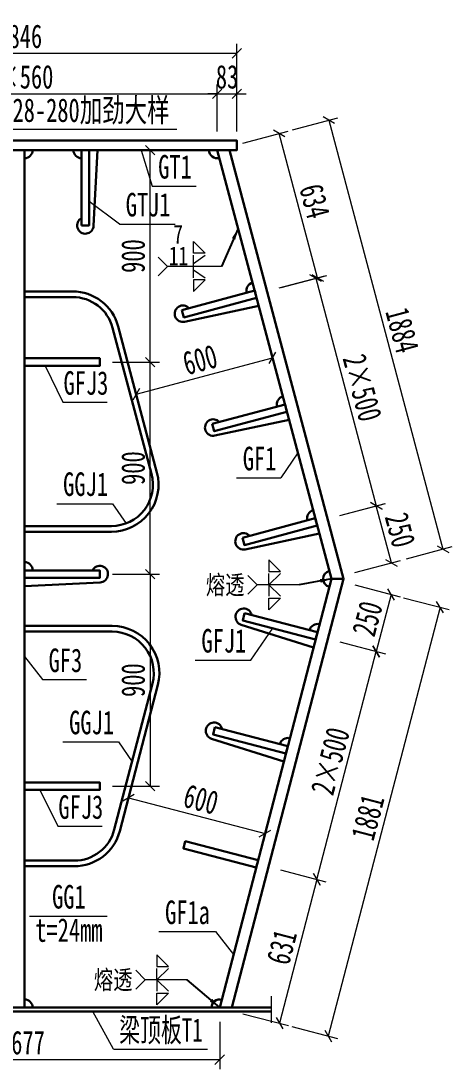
# Model space of a CAD drawing. Header units: millimetres. Extents: x -89049 to 410567, y -307459 to -100425.
# Drawn here: x 123261 to 125094, y -263406 to -258958 of the extents above; entities that cross this region are included whole.
import ezdxf
from ezdxf.enums import TextEntityAlignment as Align

# ---------------------------------------------------------------- set-up
doc = ezdxf.new("R2010")
doc.units = ezdxf.units.MM
doc.layers.get('Defpoints').update_dxf_attribs({"color": 8})
for name, color, linetype, lineweight in [('Dim', 4, 'Continuous', 15), ('文字', 7, 'Continuous', 15), ('桥 构造粗实', 1, 'Continuous', 30), ('细实线', 4, 'Continuous', 15)]:
    doc.layers.add(name, color=color, linetype=linetype, lineweight=lineweight)
doc.layers.add('Text', color=4, linetype='Continuous')
doc.styles.add('111', font='', dxfattribs={"width": 0.7})
doc.styles.add('BM_Dim', font='', dxfattribs={"width": 0.85})
doc.styles.add('SMEDI', font='', dxfattribs={"width": 0.75})
doc.styles.get("Standard").update_dxf_attribs({"font": ''})
doc.styles.get('111').set_extended_font_data('仿宋_GB2312')
doc.styles.get('BM_Dim').set_extended_font_data('仿宋_GB2312')
doc.styles.get('SMEDI').set_extended_font_data('仿宋_GB2312')
doc.styles.get('Standard').set_extended_font_data('仿宋_GB2312')
doc.dimstyles.new('200', dxfattribs={"dimscale": 0, "dimtxt": 2.5, "dimasz": 1, "dimexe": 1, "dimexo": 1, "dimgap": 0.6, "dimtad": 1, "dimdec": 0, "dimdsep": 46, "dimtxsty": '111', "dimblk": 'OBLIQUE', "dimcen": 0, "dimclrd": 4, "dimclre": 4, "dimclrt": 4, "dimadec": 1, "dimazin": 2, "dimtfac": 1, "dimtdec": 0, "dimtix": 1, "dimtmove": 2, "dimatfit": 3, "dimfxl": 4, "dimfxlon": 1, "dimtolj": 1, "dimlwd": -1, "dimlwe": -1, "dimarcsym": 0})
doc.dimstyles.new('MSteel_1.0_1.0', dxfattribs={"dimtxt": 3, "dimasz": 1.2, "dimexe": 1, "dimexo": 1, "dimgap": 1, "dimtad": 3, "dimtoh": 1, "dimdec": 0, "dimzin": 0, "dimdsep": 46, "dimtxsty": 'Standard', "dimblk": 'ARCHTICK', "dimcen": 0.09, "dimclrd": 3, "dimclre": 3, "dimadec": 0, "dimazin": 0, "dimtfac": 1, "dimtdec": 4, "dimtofl": 0, "dimtmove": 0, "dimatfit": 3, "dimfxl": 1, "dimtolj": 1, "dimtzin": 0, "dimarcsym": 0})

# ---------------------------------------------------------------- blocks, each defined once
blk = doc.blocks.new('28-280过焊孔')
at = {"layer": '桥 构造粗实', "color": 7}
blk.add_line((51, 0), (35, 321.7), dxfattribs=at)
for centre, start, end in [((0, 320), 2.8591, 242.8016), ((-16, 0), 90, 180)]:
    blk.add_arc(centre, 35, start, end, dxfattribs=at)
blk = doc.blocks.new('_Oblique')
at = {"color": 0, "linetype": 'ByBlock', "lineweight": -2}
blk.add_line((-0.5, -0.5), (0.5, 0.5), dxfattribs=at)
blk = doc.blocks.new('*D2049')
at = {"layer": 'Defpoints', "color": 0, "transparency": 16777216}
for p in [(124095.9, -259266.8), (122417.2, -259505.6), (124095.9, -259505.6)]:
    blk.add_point(p, dxfattribs=at)
at = {"layer": '细实线', "color": 4, "transparency": 16777216}
for p, q in [((122417.2, -259426.8), (122417.2, -259226.8)), ((124095.9, -259426.8), (124095.9, -259226.8)), ((122417.2, -259266.8), (124095.9, -259266.8))]:
    blk.add_line(p, q, dxfattribs=at)
at = {"layer": '细实线', "color": 4, "transparency": 16777216, "xscale": 40, "yscale": 40, "zscale": 40, "rotation": 180}
blk.add_blockref('_Oblique', (122417.2, -259266.8), dxfattribs=at)
at = {"layer": '细实线', "color": 4, "transparency": 16777216, "xscale": 40, "yscale": 40, "zscale": 40}
blk.add_blockref('_Oblique', (124095.9, -259266.8), dxfattribs=at)
at = {"layer": '细实线', "color": 4, "transparency": 16777216, "insert": (123256.5, -259195.3), "char_height": 100, "attachment_point": 5, "style": '111'}
blk.add_mtext('\\A1;3×560', dxfattribs=at)
blk = doc.blocks.new('*D2050')
at = {"layer": 'Defpoints', "color": 0, "transparency": 16777216}
for p in [(124179.3, -259266.8), (124095.9, -259505.6), (124179.3, -259505.6)]:
    blk.add_point(p, dxfattribs=at)
at = {"layer": '细实线', "color": 4, "transparency": 16777216}
for p, q in [((124095.9, -259426.8), (124095.9, -259226.8)), ((124179.3, -259426.8), (124179.3, -259226.8)), ((124095.9, -259266.8), (124055.9, -259266.8)), ((124095.9, -259266.8), (124179.3, -259266.8)), ((124179.3, -259266.8), (124219.3, -259266.8))]:
    blk.add_line(p, q, dxfattribs=at)
at = {"layer": '细实线', "color": 4, "transparency": 16777216, "xscale": 40, "yscale": 40, "zscale": 40}
blk.add_blockref('_Oblique', (124095.9, -259266.8), dxfattribs=at)
at = {"layer": '细实线', "color": 4, "transparency": 16777216, "xscale": 40, "yscale": 40, "zscale": 40, "rotation": 180}
blk.add_blockref('_Oblique', (124179.3, -259266.8), dxfattribs=at)
at = {"layer": '细实线', "color": 4, "transparency": 16777216, "insert": (124137.6, -259195.3), "char_height": 100, "attachment_point": 5, "style": '111'}
blk.add_mtext('\\A1;83', dxfattribs=at)
blk = doc.blocks.new('*D2051')
at = {"layer": 'Defpoints', "color": 0, "transparency": 16777216}
for p in [(124179.3, -259094.9), (122333.7, -259465.6), (124179.3, -259465.6)]:
    blk.add_point(p, dxfattribs=at)
at = {"layer": '细实线', "color": 4, "transparency": 16777216}
for p, q in [((122333.7, -259254.9), (122333.7, -259054.9)), ((124179.3, -259254.9), (124179.3, -259054.9)), ((122333.7, -259094.9), (124179.3, -259094.9))]:
    blk.add_line(p, q, dxfattribs=at)
at = {"layer": '细实线', "color": 4, "transparency": 16777216, "xscale": 40, "yscale": 40, "zscale": 40, "rotation": 180}
blk.add_blockref('_Oblique', (122333.7, -259094.9), dxfattribs=at)
at = {"layer": '细实线', "color": 4, "transparency": 16777216, "xscale": 40, "yscale": 40, "zscale": 40}
blk.add_blockref('_Oblique', (124179.3, -259094.9), dxfattribs=at)
at = {"layer": '细实线', "color": 4, "transparency": 16777216, "insert": (123256.5, -259023.3), "char_height": 100, "attachment_point": 5, "style": '111'}
blk.add_mtext('\\A1;1846', dxfattribs=at)
blk = doc.blocks.new('*D2055')
at = {"layer": 'Defpoints', "color": 0, "transparency": 16777216}
for p in [(124771.5, -261016.2), (124516.7, -261084.1), (124581.1, -261325.7)]:
    blk.add_point(p, dxfattribs=at)
at = {"layer": '细实线', "color": 4, "transparency": 16777216}
for p, q in [((124616.9, -261057.4), (124810.1, -261005.9)), ((124835.9, -261257.8), (124771.5, -261016.2)), ((124681.3, -261299), (124874.5, -261247.4))]:
    blk.add_line(p, q, dxfattribs=at)
at = {"layer": '细实线', "color": 4, "transparency": 16777216, "xscale": 40, "yscale": 40, "zscale": 40}
for p, rotation in [((124771.5, -261016.2), 104.9262788235477), ((124835.9, -261257.8), 284.9262788235477)]:
    blk.add_blockref('_Oblique', p, dxfattribs=dict(at, rotation=rotation))
at = {"layer": '细实线', "color": 4, "transparency": 16777216, "insert": (124872.8, -261118.5), "char_height": 100, "attachment_point": 5, "rotation": 284.9263, "style": '111'}
blk.add_mtext('\\A1;250', dxfattribs=at)
blk = doc.blocks.new('*D2056')
at = {"layer": 'Defpoints', "color": 0, "transparency": 16777216}
for p in [(124259.1, -260117.9), (124771.9, -261016.1), (124516.7, -261084.1)]:
    blk.add_point(p, dxfattribs=at)
at = {"layer": '细实线', "color": 4, "transparency": 16777216}
for p, q in [((124359.7, -260091), (124553, -260039.5)), ((124514.3, -260049.8), (124771.9, -261016.1)), ((124617.3, -261057.3), (124810.5, -261005.8))]:
    blk.add_line(p, q, dxfattribs=at)
at = {"layer": '细实线', "color": 4, "transparency": 16777216, "xscale": 40, "yscale": 40, "zscale": 40}
for p, rotation in [((124514.3, -260049.8), 104.9262787913813), ((124771.9, -261016.1), 284.9262787913813)]:
    blk.add_blockref('_Oblique', p, dxfattribs=dict(at, rotation=rotation))
at = {"layer": '细实线', "color": 4, "transparency": 16777216, "insert": (124712.3, -260514.5), "char_height": 100, "attachment_point": 5, "rotation": 284.9263, "style": '111'}
blk.add_mtext('\\A1;\\f仿宋_GB2312|b0|i0|c134|p49;2×500', dxfattribs=at)
blk = doc.blocks.new('*D2057')
at = {"layer": 'Defpoints', "color": 0, "transparency": 16777216}
for p in [(124359.2, -259435.4), (124095.9, -259505.6), (124259.1, -260117.9)]:
    blk.add_point(p, dxfattribs=at)
at = {"layer": '细实线', "color": 4, "transparency": 16777216}
for p, q in [((124204.6, -259476.6), (124397.8, -259425.1)), ((124522.4, -260047.7), (124359.2, -259435.4)), ((124367.8, -260088.9), (124561, -260037.4))]:
    blk.add_line(p, q, dxfattribs=at)
at = {"layer": '细实线', "color": 4, "transparency": 16777216, "xscale": 40, "yscale": 40, "zscale": 40}
for p, rotation in [((124359.2, -259435.4), 104.9262787786446), ((124522.4, -260047.7), 284.9262787786446)]:
    blk.add_blockref('_Oblique', p, dxfattribs=dict(at, rotation=rotation))
at = {"layer": '细实线', "color": 4, "transparency": 16777216, "insert": (124509.9, -259723.1), "char_height": 100, "attachment_point": 5, "rotation": 284.9263, "style": '111'}
blk.add_mtext('\\A1;634', dxfattribs=at)
blk = doc.blocks.new('*D2059')
at = {"layer": 'Defpoints', "color": 0, "transparency": 16777216}
for p in [(124095.9, -259505.6), (125055.2, -261199.3), (124581.1, -261325.7)]:
    blk.add_point(p, dxfattribs=at)
at = {"layer": '细实线', "color": 4, "transparency": 16777216}
for p, q in [((124415.4, -259420.4), (124608.7, -259368.9)), ((124570, -259379.2), (125055.2, -261199.3)), ((124900.6, -261240.5), (125093.9, -261189))]:
    blk.add_line(p, q, dxfattribs=at)
at = {"layer": '细实线', "color": 4, "transparency": 16777216, "xscale": 40, "yscale": 40, "zscale": 40}
for p, rotation in [((124570, -259379.2), 104.9262787913817), ((125055.2, -261199.3), 284.9262787913817)]:
    blk.add_blockref('_Oblique', p, dxfattribs=dict(at, rotation=rotation))
at = {"layer": '细实线', "color": 4, "transparency": 16777216, "insert": (124881.8, -260270.8), "char_height": 100, "attachment_point": 5, "rotation": 284.9263, "style": '111'}
blk.add_mtext('\\A1;1884', dxfattribs=at)
blk = doc.blocks.new('*D2061')
at = {"layer": 'Defpoints', "color": 0, "transparency": 16777216}
for p in [(124581.1, -261325.7), (124517.9, -261567.6), (124771.8, -261633.8)]:
    blk.add_point(p, dxfattribs=at)
at = {"layer": '细实线', "color": 4, "transparency": 16777216}
for p, q in [((124680.1, -261351.5), (124873.6, -261402)), ((124834.9, -261391.9), (124771.8, -261633.8)), ((124617, -261593.4), (124810.5, -261643.9))]:
    blk.add_line(p, q, dxfattribs=at)
at = {"layer": '细实线', "color": 4, "transparency": 16777216, "xscale": 40, "yscale": 40, "zscale": 40}
for p, rotation in [((124834.9, -261391.9), 75.37679188375218), ((124771.8, -261633.8), 255.3767918837522)]:
    blk.add_blockref('_Oblique', p, dxfattribs=dict(at, rotation=rotation))
at = {"layer": '细实线', "color": 4, "transparency": 16777216, "insert": (124734.1, -261494.8), "char_height": 100, "attachment_point": 5, "rotation": 75.3768, "style": '111'}
blk.add_mtext('\\A1;250', dxfattribs=at)
blk = doc.blocks.new('*D2063')
at = {"layer": 'Defpoints', "color": 0, "transparency": 16777216}
for p in [(124517.9, -261567.6), (124771.7, -261633.8), (124265.5, -262535.2)]:
    blk.add_point(p, dxfattribs=at)
at = {"layer": '细实线', "color": 4, "transparency": 16777216}
for p, q in [((124616.9, -261593.4), (124810.4, -261643.9)), ((124519.3, -262601.4), (124771.7, -261633.8)), ((124364.4, -262561), (124558, -262611.5))]:
    blk.add_line(p, q, dxfattribs=at)
at = {"layer": '细实线', "color": 4, "transparency": 16777216, "xscale": 40, "yscale": 40, "zscale": 40}
for p, rotation in [((124771.7, -261633.8), 75.37679191591688), ((124519.3, -262601.4), 255.3767919159168)]:
    blk.add_blockref('_Oblique', p, dxfattribs=dict(at, rotation=rotation))
at = {"layer": '细实线', "color": 4, "transparency": 16777216, "insert": (124576.2, -262099.5), "char_height": 100, "attachment_point": 5, "rotation": 75.3768, "style": '111'}
blk.add_mtext('\\A1;\\f仿宋_GB2312|b0|i0|c134|p49;2×500', dxfattribs=at)
blk = doc.blocks.new('*D2065')
at = {"layer": 'Defpoints', "color": 0, "transparency": 16777216}
for p in [(124265.4, -262535.2), (124106.2, -263145.7), (124360, -263211.9)]:
    blk.add_point(p, dxfattribs=at)
at = {"layer": '细实线', "color": 4, "transparency": 16777216}
for p, q in [((124364.4, -262561), (124557.9, -262611.4)), ((124519.2, -262601.3), (124360, -263211.9)), ((124205.2, -263171.5), (124398.7, -263222))]:
    blk.add_line(p, q, dxfattribs=at)
at = {"layer": '细实线', "color": 4, "transparency": 16777216, "xscale": 40, "yscale": 40, "zscale": 40}
for p, rotation in [((124519.2, -262601.3), 75.38561764484636), ((124360, -263211.9), 255.3856176448464)]:
    blk.add_blockref('_Oblique', p, dxfattribs=dict(at, rotation=rotation))
at = {"layer": '细实线', "color": 4, "transparency": 16777216, "insert": (124370.4, -262888.6), "char_height": 100, "attachment_point": 5, "rotation": 75.3856, "style": '111'}
blk.add_mtext('\\A1;631', dxfattribs=at)
blk = doc.blocks.new('*D2067')
at = {"layer": 'Defpoints', "color": 0, "transparency": 16777216}
for p in [(124581.1, -261325.7), (124106.2, -263145.7), (124567.7, -263266.1)]:
    blk.add_point(p, dxfattribs=at)
at = {"layer": '细实线', "color": 4, "transparency": 16777216}
for p, q in [((124887.8, -261405.7), (125081.3, -261456.2)), ((125042.6, -261446.1), (124567.7, -263266.1)), ((124412.9, -263225.7), (124606.4, -263276.2))]:
    blk.add_line(p, q, dxfattribs=at)
at = {"layer": '细实线', "color": 4, "transparency": 16777216, "xscale": 40, "yscale": 40, "zscale": 40}
for p, rotation in [((125042.6, -261446.1), 75.37679191786063), ((124567.7, -263266.1), 255.3767919178606)]:
    blk.add_blockref('_Oblique', p, dxfattribs=dict(at, rotation=rotation))
at = {"layer": '细实线', "color": 4, "transparency": 16777216, "insert": (124735.9, -262338), "char_height": 100, "attachment_point": 5, "rotation": 75.3768, "style": '111'}
blk.add_mtext('\\A1;1881', dxfattribs=at)
blk = doc.blocks.new('*D2068')
at = {"layer": 'Defpoints', "color": 0, "transparency": 16777216}
for p in [(122429.5, -263145.7), (124106.2, -263145.7), (124106.2, -263366.3)]:
    blk.add_point(p, dxfattribs=at)
at = {"layer": '细实线', "color": 4, "transparency": 16777216}
for p, q in [((122429.5, -263206.3), (122429.5, -263406.3)), ((124106.2, -263206.3), (124106.2, -263406.3)), ((122429.5, -263366.3), (124106.2, -263366.3))]:
    blk.add_line(p, q, dxfattribs=at)
at = {"layer": '细实线', "color": 4, "transparency": 16777216, "xscale": 40, "yscale": 40, "zscale": 40, "rotation": 180}
blk.add_blockref('_Oblique', (122429.5, -263366.3), dxfattribs=at)
at = {"layer": '细实线', "color": 4, "transparency": 16777216, "xscale": 40, "yscale": 40, "zscale": 40}
blk.add_blockref('_Oblique', (124106.2, -263366.3), dxfattribs=at)
at = {"layer": '细实线', "color": 4, "transparency": 16777216, "insert": (123267.8, -263294.7), "char_height": 100, "attachment_point": 5, "style": '111'}
blk.add_mtext('\\A1;1677', dxfattribs=at)
blk = doc.blocks.new('*D2074')
at = {"layer": 'Defpoints', "color": 0, "transparency": 16777216}
for p in [(123760.2, -262095.3), (124340.7, -262246.8), (124299, -262406.6)]:
    blk.add_point(p, dxfattribs=at)
at = {"layer": '细实线', "color": 4, "transparency": 16777216}
for p, q in [((123750.1, -262134), (123708.4, -262293.9)), ((123718.5, -262255.2), (124299, -262406.6)), ((124330.6, -262285.5), (124288.9, -262445.4))]:
    blk.add_line(p, q, dxfattribs=at)
at = {"layer": '细实线', "color": 4, "transparency": 16777216, "xscale": 40, "yscale": 40, "zscale": 40}
for p, rotation in [((123718.5, -262255.2), 165.3767919159167), ((124299, -262406.6), 345.3767919159166)]:
    blk.add_blockref('_Oblique', p, dxfattribs=dict(at, rotation=rotation))
at = {"layer": '细实线', "color": 4, "transparency": 16777216, "insert": (124026.8, -262261.7), "char_height": 100, "attachment_point": 5, "rotation": 345.3768, "style": '111'}
blk.add_mtext('\\A1;600', dxfattribs=at)
blk = doc.blocks.new('*D2076')
at = {"layer": 'Defpoints', "color": 0, "transparency": 16777216}
for p in [(124300.8, -260274.4), (124331, -260387.8), (123721.1, -260428.9)]:
    blk.add_point(p, dxfattribs=at)
at = {"layer": '细实线', "color": 4, "transparency": 16777216}
for p, q in [((124311.1, -260313), (124341.4, -260426.4)), ((123751.3, -260542.3), (124331, -260387.8)), ((123731.4, -260467.6), (123761.6, -260581))]:
    blk.add_line(p, q, dxfattribs=at)
at = {"layer": '细实线', "color": 4, "transparency": 16777216, "xscale": 40, "yscale": 40, "zscale": 40}
for p, rotation in [((124331, -260387.8), 14.92627879138086), ((123751.3, -260542.3), 194.9262787913808)]:
    blk.add_blockref('_Oblique', p, dxfattribs=dict(at, rotation=rotation))
at = {"layer": '细实线', "color": 4, "transparency": 16777216, "insert": (124022.7, -260395.9), "char_height": 100, "attachment_point": 5, "rotation": 14.9263, "style": '111'}
blk.add_mtext('\\A1;600', dxfattribs=at)
blk = doc.blocks.new('全融透2')
at = {"layer": 'Dim'}
blk.add_line((0, 0), (-4.48, 0), dxfattribs=at)
for points in [[(-3.23, 2.65), (-3.23, 1.41), (-2, 1.41)], [(-3.23, -2.65), (-3.23, -1.41), (-2, -1.41)]]:
    blk.add_lwpolyline(points, close=True, dxfattribs=at)
for points in [[(-2, 1.21), (-3.23, 0), (-3.23, 1.21)], [(-5.48, 1), (-4.48, 0), (-5.48, -1)], [(-2, -1.21), (-3.23, 0), (-3.23, -1.21)]]:
    blk.add_lwpolyline(points, dxfattribs=at)
at = {"layer": 'Text', "style": 'SMEDI', "width": 0.75}
blk.add_text('熔透', height=2, dxfattribs=at).set_placement((-9.92, 0), align=Align.MIDDLE_LEFT)
blk = doc.blocks.new('_ArchTick')
at = {"color": 0, "linetype": 'ByBlock', "const_width": 0.15}
blk.add_lwpolyline([(-0.5, -0.5), (0.5, 0.5)], dxfattribs=at)
blk = doc.blocks.new('半融透2')
at = {"layer": 'Dim'}
for p, q in [((-2.95, 0.34), (-1.72, 1.21)), ((0, 0), (-5.71, 0)), ((-2.95, -0.34), (-1.72, -1.21))]:
    blk.add_line(p, q, dxfattribs=at)
for points in [[(-1.72, 1.41), (-2.95, 1.41), (-2.95, 2.65)], [(-1.72, -1.41), (-2.95, -1.41), (-2.95, -2.65)]]:
    blk.add_lwpolyline(points, close=True, dxfattribs=at)
for points in [[(-2.95, -1.21), (-2.95, 0), (-2.95, 1.21)], [(-6.71, -1), (-5.71, 0), (-6.71, 1)]]:
    blk.add_lwpolyline(points, dxfattribs=at)
at = {"layer": 'Text', "style": 'SMEDI', "width": 0.75}
blk.add_text('7', height=2, dxfattribs=at).set_placement((-5.1, 3.42), align=Align.MIDDLE_LEFT)
blk = doc.blocks.new('*D4480')
at = {"layer": 'Defpoints', "color": 0, "transparency": 16777216}
for p in [(123596.5, -260405.6), (123810.2, -260405.6), (123596.5, -261305.6)]:
    blk.add_point(p, dxfattribs=at)
at = {"layer": '细实线', "color": 4, "transparency": 16777216}
for p, q in [((123650.2, -260405.6), (123850.2, -260405.6)), ((123810.2, -261305.6), (123810.2, -260405.6)), ((123650.2, -261305.6), (123850.2, -261305.6))]:
    blk.add_line(p, q, dxfattribs=at)
at = {"layer": '细实线', "color": 4, "transparency": 16777216, "xscale": 40, "yscale": 40, "zscale": 40}
for p, rotation in [((123810.2, -260405.6), 90), ((123810.2, -261305.6), 270)]:
    blk.add_blockref('_Oblique', p, dxfattribs=dict(at, rotation=rotation))
at = {"layer": '细实线', "color": 4, "transparency": 16777216, "insert": (123738.6, -260855.6), "char_height": 100, "attachment_point": 5, "rotation": 90, "style": '111'}
blk.add_mtext('\\A1;900', dxfattribs=at)
blk = doc.blocks.new('*D4481')
at = {"layer": 'Defpoints', "color": 0, "transparency": 16777216}
for p in [(123596.5, -261305.6), (123596.5, -262205.6), (123810.2, -262205.6)]:
    blk.add_point(p, dxfattribs=at)
at = {"layer": '细实线', "color": 4, "transparency": 16777216}
for p, q in [((123650.2, -261305.6), (123850.2, -261305.6)), ((123810.2, -261305.6), (123810.2, -262205.6)), ((123650.2, -262205.6), (123850.2, -262205.6))]:
    blk.add_line(p, q, dxfattribs=at)
at = {"layer": '细实线', "color": 4, "transparency": 16777216, "xscale": 40, "yscale": 40, "zscale": 40}
for p, rotation in [((123810.2, -261305.6), 90), ((123810.2, -262205.6), 270)]:
    blk.add_blockref('_Oblique', p, dxfattribs=dict(at, rotation=rotation))
at = {"layer": '细实线', "color": 4, "transparency": 16777216, "insert": (123738.6, -261755.6), "char_height": 100, "attachment_point": 5, "rotation": 90, "style": '111'}
blk.add_mtext('\\A1;900', dxfattribs=at)
blk = doc.blocks.new('*D4482')
at = {"layer": 'Defpoints', "color": 0, "transparency": 16777216}
for p in [(123596.5, -259505.6), (123810.2, -259505.6), (123596.5, -260405.6)]:
    blk.add_point(p, dxfattribs=at)
at = {"layer": '细实线', "color": 4, "transparency": 16777216}
for p, q in [((123650.2, -259505.6), (123850.2, -259505.6)), ((123810.2, -260405.6), (123810.2, -259505.6)), ((123650.2, -260405.6), (123850.2, -260405.6))]:
    blk.add_line(p, q, dxfattribs=at)
at = {"layer": '细实线', "color": 4, "transparency": 16777216, "xscale": 40, "yscale": 40, "zscale": 40}
for p, rotation in [((123810.2, -259505.6), 90), ((123810.2, -260405.6), 270)]:
    blk.add_blockref('_Oblique', p, dxfattribs=dict(at, rotation=rotation))
at = {"layer": '细实线', "color": 4, "transparency": 16777216, "insert": (123738.6, -259955.6), "char_height": 100, "attachment_point": 5, "rotation": 90, "style": '111'}
blk.add_mtext('\\A1;900', dxfattribs=at)

msp = doc.modelspace()

# ---------------------------------------------------------------- linework, layer by layer
at = {"layer": '桥 构造粗实'}
for p, q in [((123276.5, -259505.6), (123276.5, -263145.7)), ((124632.8, -261325.5), (124581.1, -261325.7)), ((122211, -263145.7), (124324.6, -263145.7)), ((122211, -263161.7), (124324.6, -263161.7))]:
    msp.add_line(p, q, dxfattribs=at)
msp.add_lwpolyline([(122333.7, -259505.6), (122333.7, -259465.6), (124179.3, -259465.6), (124179.3, -259505.6)], close=True, dxfattribs=at)
at = {"layer": '桥 构造粗实', "color": 7}
for points in [[(123519.4, -259825.6), (123551.4, -259825.6), (123551.4, -259505.6), (123519.4, -259505.6)], [(123945.8, -260184.8), (123954, -260215.7), (124263.2, -260133.3), (124255, -260102.4)], [(123276.5, -260389.6), (123276.5, -260421.6), (123596.5, -260421.6), (123596.5, -260389.6)], [(124074.6, -260667.9), (124082.8, -260698.9), (124392, -260616.4), (124383.8, -260585.5)], [(124203.3, -261151.1), (124211.6, -261182), (124520.8, -261099.6), (124512.5, -261068.6)], [(123276.5, -261289.6), (123276.5, -261321.6), (123596.5, -261321.6), (123596.5, -261289.6)], [(124212.3, -261471.3), (124204.3, -261502.3), (124513.9, -261583.1), (124522, -261552.1)], [(124086.1, -261955.1), (124078, -261986.1), (124387.7, -262066.9), (124395.8, -262035.9)], [(123276.5, -262189.6), (123276.5, -262221.6), (123596.5, -262221.6), (123596.5, -262189.6)], [(123959.9, -262438.9), (123951.8, -262469.9), (124261.4, -262550.7), (124269.5, -262519.7)]]:
    msp.add_lwpolyline(points, close=True, dxfattribs=at)
at = {"layer": '桥 构造粗实'}
for points in [[(124106.2, -263145.7), (124581.1, -261325.7), (124095.9, -259505.6)], [(124157.9, -263145.7), (124632.8, -261325.5), (124147.6, -259505.6)]]:
    msp.add_lwpolyline(points, dxfattribs=at)
for points in [[(123276.5, -261125.6), (123646.5, -261125.6, 0.492746), (123839.7, -260874.1), (123674.4, -260254.1, 0.339813), (123481.2, -260105.6), (123276.5, -260105.6)], [(123276.5, -261101.6), (123646.5, -261101.6, 0.492746), (123816.5, -260880.3), (123651.3, -260260.2, 0.339813), (123481.2, -260129.6), (123276.5, -260129.6)], [(123276.5, -262545.7), (123488.1, -262545.7, 0.341289), (123681.7, -262396.2), (123843.4, -261776.1, 0.491103), (123649.9, -261525.6), (123276.5, -261525.6)], [(123276.5, -262521.7), (123488.1, -262521.7, 0.341289), (123658.4, -262390.1), (123820.2, -261770.1, 0.491103), (123649.9, -261549.6), (123276.5, -261549.6)]]:
    msp.add_lwpolyline(points, format="xyb", dxfattribs=at)
for centre, start, end in [((123276.5, -259505.6), 270, 360), ((124095.9, -259505.6), 180, 284.9263), ((124581.1, -261325.7), 104.9263, 255.3768), ((123276.5, -263145.7), 0, 90), ((124106.2, -263145.7), 75.3768, 180)]:
    msp.add_arc(centre, 35, start, end, dxfattribs=at)
at = {"layer": '细实线'}
for p, q in [((123198.9, -259417.6), (123923.6, -259417.6)), ((123772.9, -259505.6), (123818.7, -259658.2)), ((123818.7, -259658.2), (124006.8, -259658.2)), ((123680.3, -259820.2), (123551.4, -259724.1)), ((123680.3, -259820.2), (123916.8, -259820.2)), ((123363.9, -260421.6), (123440.1, -260575.7)), ((123440.1, -260575.7), (123628.2, -260575.7)), ((124438.3, -260790.1), (124366.2, -260896.5)), ((124178.1, -260896.5), (124366.2, -260896.5)), ((123414.2, -261006.6), (123650.7, -261006.6)), ((123650.7, -261006.6), (123708.2, -261090.5)), ((124238.4, -261671.4), (124331.7, -261535.5)), ((123276.5, -261654.8), (123352.7, -261752.7)), ((124001.8, -261671.4), (124238.4, -261671.4)), ((123352.7, -261752.7), (123540.8, -261752.7)), ((123439.6, -262018.1), (123676.2, -262018.1)), ((123676.2, -262018.1), (123733.6, -262102)), ((123342.1, -262221.6), (123418.3, -262375.7)), ((123418.3, -262375.7), (123606.4, -262375.7)), ((123297.5, -262757.9), (123628.3, -262757.9)), ((123847.4, -262822.3), (124088.1, -262822.3)), ((124088.1, -262822.3), (124165.2, -262919.5)), ((124324.6, -263096.9), (124324.6, -263210.5)), ((123654.2, -263322.1), (123567.7, -263161.7)), ((123654.2, -263322.1), (124055.1, -263322.1))]:
    msp.add_line(p, q, dxfattribs=at)

# ---------------------------------------------------------------- block references
at = {"layer": '细实线', "xscale": -1}
for p, rotation in [((123535.4, -259505.6), 180.0051313810905), ((124259.1, -260117.9), 104.9262787913587), ((124387.9, -260601), 104.9262787913587), ((124516.7, -261084.1), 104.9262787913587), ((124517.9, -261567.6), 75.3767919159215), ((124391.7, -262051.4), 75.3767919159215)]:
    msp.add_blockref('28-280过焊孔', p, dxfattribs=dict(at, rotation=rotation))
at = {"layer": '细实线', "xscale": 40, "yscale": 40, "zscale": 40}
for name, p in [('半融透2', (124113.2, -260000.1)), ('全融透2', (124444.5, -261351.1)), ('全融透2', (123968.5, -263027.3))]:
    msp.add_blockref(name, p, dxfattribs=at)
at = {"layer": '细实线', "rotation": 269.9999999999599}
msp.add_blockref('28-280过焊孔', (123276.5, -261305.6), dxfattribs=at)

# ---------------------------------------------------------------- texts
at = {"layer": 'Text', "style": 'SMEDI', "width": 0.75}
msp.add_text('11', height=80, dxfattribs=at).set_placement((123890.3, -259954.5), align=Align.MIDDLE_LEFT)
at = {"layer": '文字', "style": 'BM_Dim'}
for s, width, p in [('28-280加劲大样', 0.7, (123559.5, -259416.2)), ('GT1', 0.7, (123916.3, -259656.7)), ('GTJ1', 0.7, (123802.1, -259817.4)), ('GFJ3', 0.7, (123537.8, -260574.2)), ('GF1', 0.7, (124275.8, -260895)), ('GGJ1', 0.7, (123536, -261003.7)), ('GFJ1', 0.7, (124123.7, -261668.5)), ('GF3', 0.7, (123450.4, -261751.3)), ('GGJ1', 0.7, (123561.5, -262015.3)), ('GFJ3', 0.7, (123515.9, -262374.2)), ('GG1', 0.7, (123465.2, -262755.1)), ('GF1a', 0.7, (123969.3, -262820.9)), ('t=24mm', 0.7, (123465.2, -262896.3)), ('梁顶板T1', 0.65, (123856.5, -263320.7))]:
    msp.add_text(s, height=100, dxfattribs=dict(at, width=width)).set_placement(p, align=Align.BOTTOM_CENTER)

# ---------------------------------------------------------------- dimensions: what is measured, and where the dimension line sits
at = {"layer": '细实线'}
for base, p1, p2, picture, middle in [((124179.3, -259094.9), (122333.7, -259465.6), (124179.3, -259465.6), '*D2051', (123256.5, -259023.3)), ((124179.3, -259266.8), (124095.9, -259505.6), (124179.3, -259505.6), '*D2050', (124137.6, -259195.3)), ((124106.2, -263366.3), (122429.5, -263145.7), (124106.2, -263145.7), '*D2068', (123267.8, -263294.7))]:
    dim = msp.add_linear_dim(base=base, p1=p1, p2=p2, dimstyle='200', override={"dimscale": 40, "dimblk": 'Oblique'}, dxfattribs=at)
    dim.commit()
    dim.dimension.update_dxf_attribs({"geometry": picture, "text_midpoint": middle})
dim = msp.add_linear_dim(base=(124095.9, -259266.8), p1=(122417.2, -259505.6), p2=(124095.9, -259505.6), text='3×560', dimstyle='200', override={"dimscale": 40, "dimtxsty": '111', "dimblk": 'Oblique'}, dxfattribs=at)
dim.commit()
dim.dimension.update_dxf_attribs({"geometry": '*D2049', "text_midpoint": (123256.5, -259195.3)})
for p1, p2, distance, picture, middle in [((124095.9, -259505.6), (124581.1, -261325.7), 490.7, '*D2059', (124881.8, -260270.8)), ((124259.1, -260117.9), (124095.9, -259505.6), -272.5, '*D2057', (124509.9, -259723.1)), ((123721.1, -260428.9), (124300.8, -260274.4), -117.4, '*D2076', (124022.7, -260395.9)), ((124581.1, -261325.7), (124516.7, -261084.1), -263.7, '*D2055', (124872.8, -261118.5)), ((124581.1, -261325.7), (124106.2, -263145.7), 477, '*D2067', (124735.9, -262338)), ((124581.1, -261325.7), (124517.9, -261567.6), 262.4, '*D2061', (124734.1, -261494.8)), ((123760.2, -262095.3), (124340.7, -262246.8), -165.2, '*D2074', (124026.8, -262261.7)), ((124265.4, -262535.2), (124106.2, -263145.7), 262.3, '*D2065', (124370.4, -262888.6))]:
    dim = msp.add_aligned_dim(p1=p1, p2=p2, distance=distance, dimstyle='200', override={"dimscale": 40, "dimblk": 'Oblique'}, dxfattribs=at)
    dim.commit()
    dim.dimension.update_dxf_attribs({"geometry": picture, "text_midpoint": middle})
for base, p1, p2, angle, picture, middle in [((123810.2, -259505.6), (123596.5, -260405.6), (123596.5, -259505.6), 90, '*D4482', (123738.6, -259955.6)), ((123810.2, -260405.6), (123596.5, -261305.6), (123596.5, -260405.6), 90, '*D4480', (123738.6, -260855.6)), ((123810.2, -262205.6), (123596.5, -261305.6), (123596.5, -262205.6), 270, '*D4481', (123738.6, -261755.6))]:
    dim = msp.add_linear_dim(base=base, p1=p1, p2=p2, angle=angle, dimstyle='200', override={"dimscale": 40, "dimblk": 'Oblique'}, dxfattribs=at)
    dim.commit()
    dim.dimension.update_dxf_attribs({"geometry": picture, "text_midpoint": middle})
for p1, p2, distance, picture, middle in [((124259.1, -260117.9), (124516.7, -261084.1), 264.1, '*D2056', (124712.3, -260514.5)), ((124265.5, -262535.2), (124517.9, -261567.6), -262.3, '*D2063', (124576.2, -262099.5))]:
    dim = msp.add_aligned_dim(p1=p1, p2=p2, distance=distance, text='\\f仿宋_GB2312|b0|i0|c134|p49;2×500', dimstyle='200', override={"dimscale": 40, "dimtxsty": '111', "dimblk": 'Oblique'}, dxfattribs=at)
    dim.commit()
    dim.dimension.update_dxf_attribs({"geometry": picture, "text_midpoint": middle})

# ---------------------------------------------------------------- leaders
at = {"layer": 'Dim'}
for points in [[(124184.7, -259838.7), (124113.2, -260000.1)], [(124581.1, -261325.7), (124444.5, -261351.1)], [(124106.2, -263145.7), (123968.5, -263027.3)]]:
    msp.add_leader(points, dimstyle='MSteel_1.0_1.0', override={"dimscale": 40, "dimclrd": 256}, dxfattribs=at)

doc.saveas('drawing.dxf')
